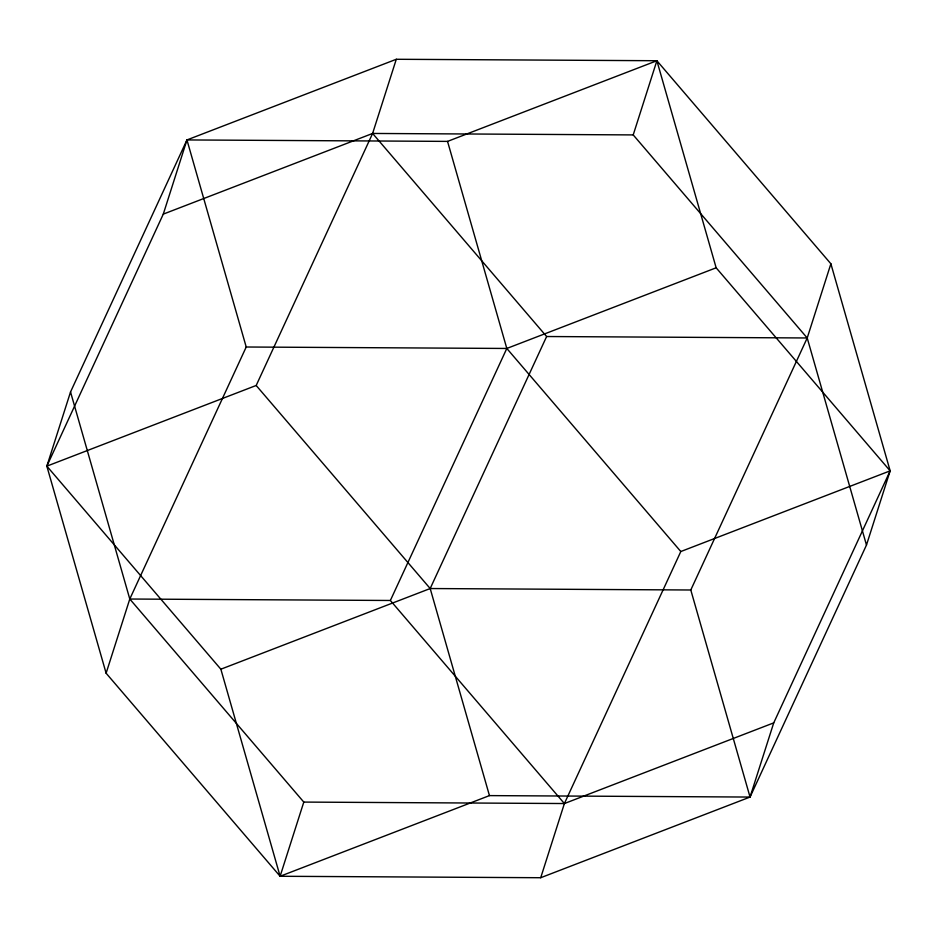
<?xml version="1.0" encoding="UTF-8"?>
<svg xmlns="http://www.w3.org/2000/svg" width="937" height="937" viewBox="0 0 937 937"><rect width="100%" height="100%" fill="white"/><g stroke="black" fill="none" stroke-linecap="round" stroke-linejoin="round"><path stroke-width="1.41" d="M106.115 673.211L129.786 599.024L246.22 347.006L506.812 348.459L716.149 267.795L890.15 470.854L773.728 722.872L750.045 797.059L489.454 795.607L280.116 876.271L220.863 669.205L46.85 466.146L70.533 391.959L186.955 139.941L396.292 59.277L656.884 60.729L830.885 263.789L890.15 470.854L866.479 545.041L750.045 797.059L540.708 877.723L280.116 876.271L106.115 673.211L46.85 466.146L163.284 214.128L186.955 139.941L447.546 141.393L656.884 60.729L716.149 267.795M46.85 466.146L256.188 385.47L372.61 133.452L396.292 59.277M280.116 876.271L303.799 802.084L129.786 599.024L70.533 391.959M866.479 545.041L807.214 337.976L633.213 134.916L656.884 60.729M540.719 877.723L564.39 803.548L680.812 551.53L890.15 470.854M750.045 797.059L690.792 589.994L807.214 337.976L830.885 263.789M773.728 722.872L564.39 803.548L390.378 600.476L506.812 348.459L447.546 141.393M489.454 795.607L430.188 588.53L546.622 336.524L372.61 133.452L163.272 214.128M220.863 669.205L430.188 588.541L690.792 589.994M372.61 133.452L633.213 134.916M546.622 336.524L807.214 337.976M129.786 599.024L390.378 600.476M303.799 802.084L564.39 803.536M506.812 348.459L680.812 551.53M256.188 385.482L430.188 588.541M186.955 139.941L246.22 347.006"/></g></svg>
